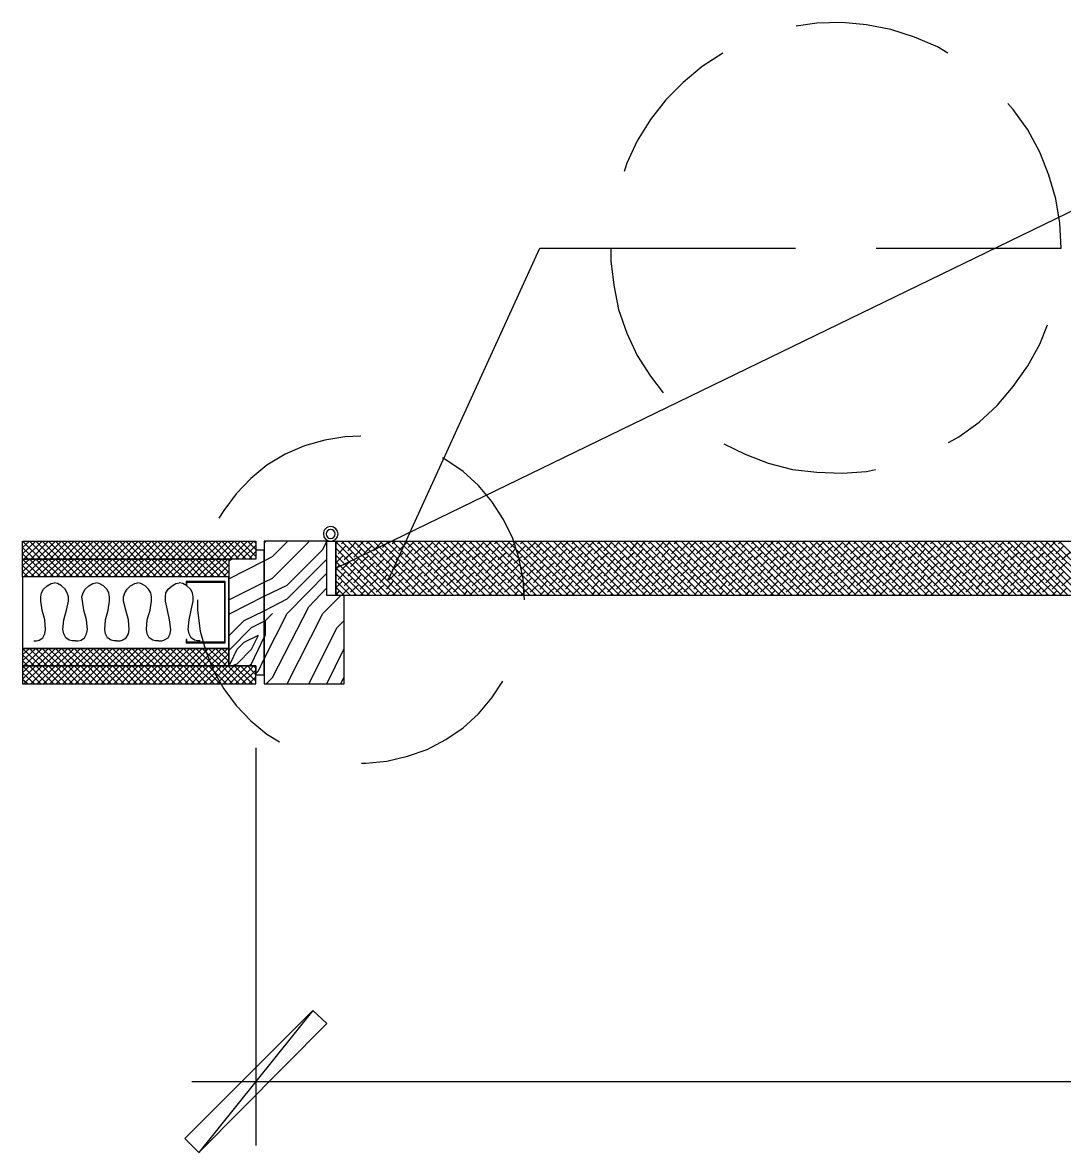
# Model space of a CAD drawing. Header units: millimetres. Extents: x 10 to 831, y 7 to 587.
# Drawn here: x 547.79 to 563.62, y 429.72 to 446.9 of the extents above; entities that cross this region are included whole.
import ezdxf

# ---------------------------------------------------------------- set-up
doc = ezdxf.new("R2010")
doc.units = ezdxf.units.MM
doc.layers.get('0').update_dxf_attribs({"linetype": 'CONTINUOUS'})

msp = doc.modelspace()

# ---------------------------------------------------------------- linework, layer by layer
at = {"color": 0}
for p, q in [((559.862, 446.888), (559.544, 446.846)), ((559.862, 446.888), (559.544, 446.846)), ((560.243, 446.899), (559.862, 446.888)), ((560.243, 446.899), (559.862, 446.888)), ((560.613, 446.867), (560.243, 446.899)), ((560.613, 446.867), (560.243, 446.899)), ((560.984, 446.793), (560.613, 446.867)), ((560.984, 446.793), (560.613, 446.867)), ((561.344, 446.677), (560.984, 446.793)), ((561.344, 446.677), (560.984, 446.793)), ((561.693, 446.528), (561.344, 446.677)), ((561.693, 446.528), (561.344, 446.677)), ((558.433, 446.433), (558.116, 446.232)), ((558.433, 446.433), (558.116, 446.232)), ((561.852, 446.433), (561.693, 446.528)), ((561.852, 446.433), (561.693, 446.528)), ((558.116, 446.232), (557.83, 445.989)), ((558.116, 446.232), (557.83, 445.989)), ((557.83, 445.989), (557.565, 445.724)), ((557.83, 445.989), (557.565, 445.724)), ((557.565, 445.724), (557.332, 445.428)), ((557.565, 445.724), (557.332, 445.428)), ((562.846, 445.576), (562.762, 445.671)), ((562.846, 445.576), (562.762, 445.671)), ((563.069, 445.269), (562.846, 445.576)), ((563.069, 445.269), (562.846, 445.576)), ((557.332, 445.428), (557.131, 445.1)), ((557.332, 445.428), (557.131, 445.1)), ((563.249, 444.93), (563.069, 445.269)), ((563.249, 444.93), (563.069, 445.269)), ((557.131, 445.1), (556.973, 444.761)), ((557.131, 445.1), (556.973, 444.761)), ((563.386, 444.581), (563.249, 444.93)), ((563.386, 444.581), (563.249, 444.93)), ((556.973, 444.761), (556.93, 444.634)), ((556.973, 444.761), (556.93, 444.634)), ((563.492, 444.221), (563.386, 444.581)), ((563.492, 444.221), (563.386, 444.581)), ((563.555, 443.851), (563.492, 444.221)), ((563.555, 443.851), (563.492, 444.221)), ((563.577, 443.47), (563.555, 443.851)), ((563.577, 443.47), (563.555, 443.851)), ((553.353, 438.443), (555.65, 443.47)), ((555.65, 443.47), (556.719, 443.47)), ((556.719, 443.47), (559.534, 443.47)), ((556.719, 443.47), (559.534, 443.47)), ((556.729, 443.47), (556.729, 443.279)), ((556.729, 443.47), (556.729, 443.279)), ((560.761, 443.47), (563.577, 443.47)), ((560.761, 443.47), (563.577, 443.47)), ((556.729, 443.279), (556.772, 442.909)), ((556.729, 443.279), (556.772, 442.909)), ((556.772, 442.909), (556.846, 442.539)), ((556.772, 442.909), (556.846, 442.539)), ((556.846, 442.539), (556.973, 442.179)), ((556.846, 442.539), (556.973, 442.179)), ((556.973, 442.179), (557.131, 441.84)), ((556.973, 442.179), (557.131, 441.84)), ((563.249, 442.009), (563.365, 442.306)), ((563.249, 442.009), (563.365, 442.306)), ((563.069, 441.681), (563.249, 442.009)), ((563.069, 441.681), (563.249, 442.009)), ((557.131, 441.84), (557.332, 441.523)), ((557.131, 441.84), (557.332, 441.523)), ((562.846, 441.364), (563.069, 441.681)), ((562.846, 441.364), (563.069, 441.681)), ((557.332, 441.523), (557.523, 441.269)), ((557.332, 441.523), (557.523, 441.269)), ((562.603, 441.078), (562.846, 441.364)), ((562.603, 441.078), (562.846, 441.364)), ((562.328, 440.824), (562.603, 441.078)), ((562.328, 440.824), (562.603, 441.078)), ((562.021, 440.602), (562.328, 440.824)), ((562.021, 440.602), (562.328, 440.824)), ((552.686, 440.602), (552.379, 440.549)), ((552.93, 440.612), (552.686, 440.602)), ((561.862, 440.517), (562.021, 440.602)), ((561.862, 440.517), (562.021, 440.602)), ((552.073, 440.464), (551.776, 440.337)), ((552.379, 440.549), (552.073, 440.464)), ((558.444, 440.496), (558.772, 440.337)), ((558.444, 440.496), (558.772, 440.337)), ((551.776, 440.337), (551.501, 440.168)), ((554.221, 440.253), (554.168, 440.284)), ((554.486, 440.073), (554.221, 440.253)), ((558.772, 440.337), (559.121, 440.2)), ((558.772, 440.337), (559.121, 440.2)), ((551.501, 440.168), (551.258, 439.967)), ((559.121, 440.2), (559.491, 440.104)), ((559.121, 440.2), (559.491, 440.104)), ((559.491, 440.104), (559.862, 440.062)), ((559.491, 440.104), (559.862, 440.062)), ((560.613, 440.073), (560.751, 440.104)), ((560.613, 440.073), (560.751, 440.104)), ((551.258, 439.967), (551.035, 439.734)), ((554.718, 439.861), (554.486, 440.073)), ((559.862, 440.062), (560.243, 440.051)), ((559.862, 440.062), (560.243, 440.051)), ((560.243, 440.051), (560.613, 440.073)), ((560.243, 440.051), (560.613, 440.073)), ((551.035, 439.734), (550.845, 439.48)), ((554.919, 439.618), (554.718, 439.861)), ((555.099, 439.342), (554.919, 439.618)), ((550.845, 439.48), (550.771, 439.364)), ((555.237, 439.057), (555.099, 439.342)), ((555.332, 438.76), (555.237, 439.057)), ((547.786, 438.739), (547.786, 439.014)), ((547.786, 439.014), (551.332, 439.014)), ((551.332, 439.014), (551.332, 438.739)), ((551.459, 438.877), (551.332, 438.877)), ((551.332, 438.877), (551.332, 438.739)), ((552.411, 439.014), (551.459, 439.014)), ((551.459, 439.014), (551.459, 438.887)), ((551.459, 438.887), (551.459, 436.972)), ((551.459, 436.982), (551.459, 438.877)), ((552.411, 438.189), (552.411, 439.014)), ((552.411, 438.189), (552.411, 439.014)), ((552.411, 439.014), (552.549, 439.014)), ((552.549, 438.189), (552.549, 439.014)), ((552.549, 439.014), (569.747, 439.014)), ((552.549, 439.014), (552.549, 438.189)), ((551.332, 438.739), (547.786, 438.739)), ((547.786, 438.475), (547.786, 438.739)), ((547.786, 438.739), (550.919, 438.739)), ((551.332, 438.739), (550.919, 438.739)), ((550.919, 438.739), (550.919, 437.12)), ((550.919, 438.739), (550.919, 438.475)), ((555.396, 438.443), (555.332, 438.76)), ((550.919, 438.475), (547.786, 438.475)), ((547.786, 438.475), (547.786, 437.384)), ((550.919, 438.475), (547.786, 438.475)), ((548.157, 438.337), (548.22, 438.369)), ((548.22, 438.369), (548.273, 438.379)), ((548.315, 438.369), (548.273, 438.379)), ((548.379, 438.337), (548.315, 438.369)), ((548.792, 438.337), (548.855, 438.369)), ((548.855, 438.369), (548.898, 438.379)), ((548.95, 438.369), (548.898, 438.379)), ((549.014, 438.337), (548.95, 438.369)), ((549.427, 438.337), (549.49, 438.369)), ((549.49, 438.369), (549.533, 438.379)), ((549.585, 438.369), (549.533, 438.379)), ((549.649, 438.337), (549.585, 438.369)), ((550.062, 438.337), (550.115, 438.369)), ((550.115, 438.369), (550.168, 438.379)), ((550.22, 438.369), (550.168, 438.379)), ((550.284, 438.337), (550.22, 438.369)), ((550.866, 438.4), (550.273, 438.4)), ((550.273, 438.4), (550.273, 438.39)), ((550.273, 438.39), (550.273, 438.348)), ((550.284, 438.39), (550.855, 438.39)), ((550.284, 438.348), (550.284, 438.39)), ((550.855, 438.39), (550.855, 437.48)), ((550.866, 437.469), (550.866, 438.4)), ((550.919, 437.384), (550.919, 438.475)), ((553.343, 438.422), (553.343, 438.443)), ((553.343, 438.422), (553.353, 438.443)), ((553.364, 438.432), (553.343, 438.422)), ((555.417, 438.125), (555.396, 438.443)), ((548.061, 438.168), (548.072, 438.231)), ((548.072, 438.231), (548.104, 438.284)), ((548.104, 438.284), (548.157, 438.337)), ((548.432, 438.284), (548.379, 438.337)), ((548.464, 438.231), (548.432, 438.284)), ((548.485, 438.168), (548.464, 438.231)), ((548.686, 438.168), (548.707, 438.231)), ((548.707, 438.231), (548.739, 438.284)), ((548.739, 438.284), (548.792, 438.337)), ((549.067, 438.284), (549.014, 438.337)), ((549.099, 438.231), (549.067, 438.284)), ((549.109, 438.168), (549.099, 438.231)), ((549.321, 438.168), (549.342, 438.231)), ((549.342, 438.231), (549.374, 438.284)), ((549.374, 438.284), (549.427, 438.337)), ((549.702, 438.284), (549.649, 438.337)), ((549.734, 438.231), (549.702, 438.284)), ((549.744, 438.168), (549.734, 438.231)), ((549.956, 438.168), (549.966, 438.231)), ((549.966, 438.231), (549.998, 438.284)), ((549.998, 438.284), (550.062, 438.337)), ((550.273, 438.348), (550.284, 438.348)), ((550.337, 438.284), (550.284, 438.337)), ((550.369, 438.231), (550.337, 438.284)), ((550.379, 438.168), (550.369, 438.231)), ((552.676, 438.189), (552.411, 438.189)), ((552.549, 438.189), (552.411, 438.189)), ((569.747, 438.189), (552.549, 438.189)), ((552.676, 436.845), (552.676, 438.189)), ((548.061, 438.104), (548.061, 438.168)), ((548.083, 437.967), (548.061, 438.104)), ((548.453, 437.967), (548.485, 438.104)), ((548.485, 438.104), (548.485, 438.168)), ((548.696, 438.104), (548.686, 438.168)), ((548.718, 437.967), (548.696, 438.104)), ((549.088, 437.967), (549.109, 438.104)), ((549.109, 438.104), (549.109, 438.168)), ((549.321, 438.104), (549.321, 438.168)), ((549.353, 437.967), (549.321, 438.104)), ((549.723, 437.967), (549.744, 438.104)), ((549.744, 438.104), (549.744, 438.168)), ((549.956, 438.104), (549.956, 438.168)), ((549.988, 437.967), (549.956, 438.104)), ((550.347, 437.967), (550.379, 438.104)), ((550.379, 438.104), (550.379, 438.168)), ((550.443, 438.125), (550.443, 437.967)), ((548.125, 437.818), (548.083, 437.967)), ((548.411, 437.818), (548.453, 437.967)), ((548.76, 437.818), (548.718, 437.967)), ((549.046, 437.818), (549.088, 437.967)), ((549.395, 437.818), (549.353, 437.967)), ((549.681, 437.818), (549.723, 437.967)), ((550.019, 437.818), (549.988, 437.967)), ((550.316, 437.818), (550.347, 437.967)), ((550.443, 437.967), (550.485, 437.649)), ((548.136, 437.67), (548.125, 437.818)), ((548.125, 437.607), (548.136, 437.67)), ((548.4, 437.67), (548.411, 437.818)), ((548.411, 437.607), (548.4, 437.67)), ((548.771, 437.67), (548.76, 437.818)), ((548.76, 437.607), (548.771, 437.67)), ((549.035, 437.67), (549.046, 437.818)), ((549.046, 437.607), (549.035, 437.67)), ((549.406, 437.67), (549.395, 437.818)), ((549.395, 437.607), (549.406, 437.67)), ((549.67, 437.67), (549.681, 437.818)), ((549.681, 437.607), (549.67, 437.67)), ((550.041, 437.67), (550.019, 437.818)), ((550.03, 437.607), (550.041, 437.67)), ((550.305, 437.67), (550.316, 437.818)), ((550.316, 437.607), (550.305, 437.67)), ((547.956, 437.501), (547.998, 437.501)), ((547.998, 437.501), (548.04, 437.511)), ((548.04, 437.511), (548.093, 437.543)), ((548.093, 437.543), (548.125, 437.607)), ((548.442, 437.543), (548.411, 437.607)), ((548.495, 437.511), (548.442, 437.543)), ((548.538, 437.501), (548.495, 437.511)), ((548.591, 437.501), (548.538, 437.501)), ((548.591, 437.501), (548.633, 437.501)), ((548.633, 437.501), (548.675, 437.511)), ((548.675, 437.511), (548.728, 437.543)), ((548.728, 437.543), (548.76, 437.607)), ((549.077, 437.543), (549.046, 437.607)), ((549.13, 437.511), (549.077, 437.543)), ((549.173, 437.501), (549.13, 437.511)), ((549.215, 437.501), (549.173, 437.501)), ((549.215, 437.501), (549.268, 437.501)), ((549.268, 437.501), (549.3, 437.511)), ((549.3, 437.511), (549.363, 437.543)), ((549.363, 437.543), (549.395, 437.607)), ((549.712, 437.543), (549.681, 437.607)), ((549.765, 437.511), (549.712, 437.543)), ((549.808, 437.501), (549.765, 437.511)), ((549.85, 437.501), (549.808, 437.501)), ((549.85, 437.501), (549.903, 437.501)), ((549.903, 437.501), (549.935, 437.511)), ((549.935, 437.511), (549.998, 437.543)), ((549.998, 437.543), (550.03, 437.607)), ((550.284, 437.522), (550.273, 437.522)), ((550.273, 437.522), (550.273, 437.48)), ((550.284, 437.48), (550.284, 437.522)), ((550.347, 437.543), (550.316, 437.607)), ((550.4, 437.511), (550.347, 437.543)), ((550.443, 437.501), (550.4, 437.511)), ((550.485, 437.501), (550.443, 437.501)), ((550.485, 437.649), (550.57, 437.342)), ((547.786, 437.384), (550.919, 437.384)), ((547.786, 437.384), (547.786, 437.12)), ((550.919, 437.384), (547.786, 437.384)), ((550.273, 437.48), (550.273, 437.469)), ((550.273, 437.469), (550.866, 437.469)), ((550.855, 437.48), (550.284, 437.48)), ((550.57, 437.342), (550.686, 437.046)), ((550.919, 437.12), (550.919, 437.384)), ((547.786, 437.12), (547.786, 436.845)), ((551.332, 437.12), (547.786, 437.12)), ((547.786, 437.12), (550.919, 437.12)), ((550.686, 437.046), (550.845, 436.771)), ((550.919, 437.12), (551.332, 437.12)), ((551.332, 437.12), (551.332, 436.982)), ((551.332, 436.845), (551.332, 437.12)), ((547.786, 436.845), (551.332, 436.845)), ((551.332, 436.982), (551.459, 436.982)), ((551.459, 436.972), (551.459, 436.845)), ((551.459, 436.845), (552.676, 436.845)), ((554.919, 436.633), (555.089, 436.887)), ((550.845, 436.771), (551.035, 436.517)), ((551.035, 436.517), (551.258, 436.284)), ((554.718, 436.39), (554.919, 436.633)), ((554.486, 436.178), (554.718, 436.39)), ((551.258, 436.284), (551.501, 436.083)), ((554.221, 435.998), (554.486, 436.178)), ((551.501, 436.083), (551.692, 435.966)), ((553.935, 435.85), (554.221, 435.998)), ((551.332, 435.871), (551.332, 429.828)), ((553.639, 435.744), (553.935, 435.85)), ((552.94, 435.638), (553.004, 435.638)), ((553.004, 435.638), (553.321, 435.67)), ((553.321, 435.67), (553.639, 435.744)), ((550.252, 429.934), (552.2, 431.881)), ((552.2, 431.881), (550.464, 429.722)), ((552.2, 431.881), (550.464, 429.722)), ((552.2, 431.881), (550.464, 429.722)), ((552.2, 431.881), (550.464, 429.722)), ((552.411, 431.68), (552.2, 431.881)), ((552.411, 431.68), (552.2, 431.881)), ((550.464, 429.722), (552.411, 431.68)), ((550.464, 429.722), (552.411, 431.68)), ((550.358, 430.802), (571.81, 430.802)), ((550.464, 429.722), (550.252, 429.934)), ((550.464, 429.722), (550.252, 429.934))]:
    msp.add_line(p, q, dxfattribs=at)
at = {"color": 9}
for p, q in [((552.549, 438.602), (567.799, 446.01)), ((547.786, 439.014), (548.061, 438.739)), ((547.987, 439.014), (547.786, 438.824)), ((547.892, 439.014), (547.786, 438.919)), ((547.786, 438.919), (547.966, 438.739)), ((548.083, 439.014), (547.807, 438.739)), ((547.892, 439.014), (548.157, 438.739)), ((548.178, 439.014), (547.913, 438.739)), ((547.987, 439.014), (548.263, 438.739)), ((548.284, 439.014), (548.009, 438.739)), ((548.083, 439.014), (548.358, 438.739)), ((548.379, 439.014), (548.104, 438.739)), ((548.178, 439.014), (548.453, 438.739)), ((548.474, 439.014), (548.199, 438.739)), ((548.284, 439.014), (548.548, 438.739)), ((548.569, 439.014), (548.294, 438.739)), ((548.379, 439.014), (548.644, 438.739)), ((548.665, 439.014), (548.4, 438.739)), ((548.474, 439.014), (548.749, 438.739)), ((548.771, 439.014), (548.495, 438.739)), ((548.569, 439.014), (548.845, 438.739)), ((548.866, 439.014), (548.591, 438.739)), ((548.665, 439.014), (548.94, 438.739)), ((548.961, 439.014), (548.686, 438.739)), ((548.771, 439.014), (549.035, 438.739)), ((549.056, 439.014), (548.792, 438.739)), ((548.866, 439.014), (549.13, 438.739)), ((549.152, 439.014), (548.887, 438.739)), ((548.961, 439.014), (549.236, 438.739)), ((549.257, 439.014), (548.982, 438.739)), ((549.056, 439.014), (549.331, 438.739)), ((549.353, 439.014), (549.077, 438.739)), ((549.152, 439.014), (549.427, 438.739)), ((549.448, 439.014), (549.173, 438.739)), ((549.257, 439.014), (549.522, 438.739)), ((549.543, 439.014), (549.279, 438.739)), ((549.353, 439.014), (549.617, 438.739)), ((549.638, 439.014), (549.374, 438.739)), ((549.448, 439.014), (549.723, 438.739)), ((549.744, 439.014), (549.469, 438.739)), ((549.543, 439.014), (549.818, 438.739)), ((549.839, 439.014), (549.564, 438.739)), ((549.638, 439.014), (549.914, 438.739)), ((549.935, 439.014), (549.66, 438.739)), ((549.744, 439.014), (550.009, 438.739)), ((550.03, 439.014), (549.765, 438.739)), ((549.839, 439.014), (550.104, 438.739)), ((550.125, 439.014), (549.861, 438.739)), ((549.935, 439.014), (550.21, 438.739)), ((550.231, 439.014), (549.956, 438.739)), ((550.03, 439.014), (550.305, 438.739)), ((550.326, 439.014), (550.051, 438.739)), ((550.125, 439.014), (550.4, 438.739)), ((550.422, 439.014), (550.146, 438.739)), ((550.231, 439.014), (550.496, 438.739)), ((550.517, 439.014), (550.252, 438.739)), ((550.326, 439.014), (550.591, 438.739)), ((550.612, 439.014), (550.347, 438.739)), ((550.422, 439.014), (550.697, 438.739)), ((550.718, 439.014), (550.443, 438.739)), ((550.517, 439.014), (550.792, 438.739)), ((550.813, 439.014), (550.538, 438.739)), ((550.612, 439.014), (550.887, 438.739)), ((550.908, 439.014), (550.633, 438.739)), ((550.718, 439.014), (550.982, 438.739)), ((551.004, 439.014), (550.739, 438.739)), ((550.813, 439.014), (551.078, 438.739)), ((551.099, 439.014), (550.834, 438.739)), ((550.908, 439.014), (551.184, 438.739)), ((551.205, 439.014), (550.93, 438.739)), ((551.004, 439.014), (551.279, 438.739)), ((551.3, 439.014), (551.025, 438.739)), ((551.099, 439.014), (551.332, 438.781)), ((551.332, 438.951), (551.12, 438.739)), ((551.205, 439.014), (551.332, 438.887)), ((551.3, 439.014), (551.332, 438.983)), ((551.459, 438.993), (551.48, 439.004)), ((551.48, 439.004), (551.49, 439.014)), ((551.586, 438.781), (551.808, 439.004)), ((551.586, 438.453), (552.136, 439.004)), ((551.808, 439.004), (551.808, 439.014)), ((551.808, 438.348), (552.348, 438.887)), ((552.136, 439.004), (552.136, 439.014)), ((552.348, 438.887), (552.411, 439.014)), ((552.581, 439.014), (552.549, 438.983)), ((552.549, 439.004), (553.353, 438.189)), ((552.549, 438.908), (553.258, 438.189)), ((552.559, 438.898), (552.549, 438.887)), ((552.697, 438.94), (552.581, 438.824)), ((552.633, 439.014), (553.459, 438.189)), ((552.676, 439.014), (552.633, 438.972)), ((552.729, 439.014), (553.554, 438.189)), ((552.845, 438.993), (552.729, 438.866)), ((552.824, 439.014), (553.649, 438.189)), ((552.94, 438.898), (552.824, 438.771)), ((552.972, 439.014), (552.877, 438.919)), ((552.919, 439.014), (553.745, 438.189)), ((553.089, 438.94), (552.972, 438.824)), ((553.067, 439.014), (553.014, 438.972)), ((553.025, 439.014), (553.84, 438.189)), ((553.12, 439.014), (553.946, 438.189)), ((553.237, 438.993), (553.12, 438.866)), ((553.216, 439.014), (554.041, 438.189)), ((553.332, 438.898), (553.216, 438.771)), ((553.353, 439.014), (553.258, 438.919)), ((553.311, 439.014), (554.136, 438.189)), ((553.48, 438.94), (553.364, 438.824)), ((553.406, 439.014), (554.232, 438.189)), ((553.459, 439.014), (553.406, 438.972)), ((553.628, 438.993), (553.501, 438.866)), ((553.512, 439.014), (554.337, 438.189)), ((553.607, 439.014), (554.433, 438.189)), ((553.724, 438.898), (553.607, 438.771)), ((553.745, 439.014), (553.649, 438.919)), ((553.702, 439.014), (554.528, 438.189)), ((553.872, 438.94), (553.745, 438.824)), ((553.798, 439.014), (554.623, 438.189)), ((553.84, 439.014), (553.798, 438.972)), ((553.893, 439.014), (554.718, 438.189)), ((554.02, 438.993), (553.893, 438.866)), ((554.115, 438.898), (553.988, 438.771)), ((553.999, 439.014), (554.824, 438.189)), ((554.136, 439.014), (554.041, 438.919)), ((554.094, 439.014), (554.919, 438.189)), ((554.263, 438.94), (554.136, 438.824)), ((554.189, 439.014), (555.015, 438.189)), ((554.232, 439.014), (554.189, 438.972)), ((554.284, 439.014), (555.11, 438.189)), ((554.411, 438.993), (554.284, 438.866)), ((554.38, 439.014), (555.205, 438.189)), ((554.507, 438.898), (554.38, 438.771)), ((554.528, 439.014), (554.433, 438.919)), ((554.486, 439.014), (555.311, 438.189)), ((554.655, 438.94), (554.528, 438.824)), ((554.581, 439.014), (555.406, 438.189)), ((554.623, 439.014), (554.581, 438.972)), ((554.676, 439.014), (555.502, 438.189)), ((554.792, 438.993), (554.676, 438.866)), ((554.771, 439.014), (555.597, 438.189)), ((554.898, 438.898), (554.771, 438.771)), ((554.919, 439.014), (554.824, 438.919)), ((554.867, 439.014), (555.692, 438.189)), ((555.036, 438.94), (554.919, 438.824)), ((555.015, 439.014), (554.962, 438.972)), ((554.972, 439.014), (555.798, 438.189)), ((555.068, 439.014), (555.893, 438.189)), ((555.184, 438.993), (555.068, 438.866)), ((555.163, 439.014), (555.988, 438.189)), ((555.279, 438.898), (555.163, 438.771)), ((555.3, 439.014), (555.205, 438.919)), ((555.258, 439.014), (556.084, 438.189)), ((555.427, 438.94), (555.311, 438.824)), ((555.406, 439.014), (555.353, 438.972)), ((555.364, 439.014), (556.179, 438.189)), ((555.576, 438.993), (555.449, 438.866)), ((555.459, 439.014), (556.285, 438.189)), ((555.554, 439.014), (556.38, 438.189)), ((555.671, 438.898), (555.554, 438.771)), ((555.692, 439.014), (555.597, 438.919)), ((555.65, 439.014), (556.475, 438.189)), ((555.819, 438.94), (555.692, 438.824)), ((555.745, 439.014), (556.57, 438.189)), ((555.787, 439.014), (555.745, 438.972)), ((555.967, 438.993), (555.84, 438.866)), ((555.851, 439.014), (556.666, 438.189)), ((556.062, 438.898), (555.935, 438.771)), ((555.946, 439.014), (556.772, 438.189)), ((556.084, 439.014), (555.988, 438.919)), ((556.041, 439.014), (556.867, 438.189)), ((556.211, 438.94), (556.084, 438.824)), ((556.137, 439.014), (556.962, 438.189)), ((556.179, 439.014), (556.137, 438.972)), ((556.232, 439.014), (557.057, 438.189)), ((556.359, 438.993), (556.232, 438.866)), ((556.454, 438.898), (556.327, 438.771)), ((556.338, 439.014), (557.153, 438.189)), ((556.475, 439.014), (556.38, 438.919)), ((556.433, 439.014), (557.258, 438.189)), ((556.602, 438.94), (556.475, 438.824)), ((556.528, 439.014), (557.354, 438.189)), ((556.57, 439.014), (556.528, 438.972)), ((556.623, 439.014), (557.449, 438.189)), ((556.74, 438.993), (556.623, 438.866)), ((556.719, 439.014), (557.544, 438.189)), ((556.846, 438.898), (556.719, 438.771)), ((556.867, 439.014), (556.772, 438.919)), ((556.824, 439.014), (557.639, 438.189)), ((556.983, 438.94), (556.867, 438.824)), ((556.92, 439.014), (557.745, 438.189)), ((556.962, 439.014), (556.92, 438.972)), ((557.015, 439.014), (557.84, 438.189)), ((557.131, 438.993), (557.015, 438.866)), ((557.11, 439.014), (557.936, 438.189)), ((557.227, 438.898), (557.11, 438.771)), ((557.258, 439.014), (557.163, 438.919)), ((557.205, 439.014), (558.031, 438.189)), ((557.375, 438.94), (557.258, 438.824)), ((557.354, 439.014), (557.301, 438.972)), ((557.311, 439.014), (558.126, 438.189)), ((557.407, 439.014), (558.232, 438.189)), ((557.523, 438.993), (557.407, 438.866)), ((557.502, 439.014), (558.327, 438.189)), ((557.618, 438.898), (557.502, 438.771)), ((557.639, 439.014), (557.544, 438.919)), ((557.597, 439.014), (558.423, 438.189)), ((557.766, 438.94), (557.65, 438.824)), ((557.692, 439.014), (558.518, 438.189)), ((557.745, 439.014), (557.692, 438.972)), ((557.915, 438.993), (557.788, 438.866)), ((557.798, 439.014), (558.613, 438.189)), ((557.893, 439.014), (558.719, 438.189)), ((558.01, 438.898), (557.893, 438.771)), ((558.031, 439.014), (557.936, 438.919)), ((557.989, 439.014), (558.814, 438.189)), ((558.158, 438.94), (558.031, 438.824)), ((558.084, 439.014), (558.909, 438.189)), ((558.126, 439.014), (558.084, 438.972)), ((558.179, 439.014), (559.005, 438.189)), ((558.306, 438.993), (558.179, 438.866)), ((558.401, 438.898), (558.274, 438.771)), ((558.285, 439.014), (559.11, 438.189)), ((558.423, 439.014), (558.327, 438.919)), ((558.38, 439.014), (559.206, 438.189)), ((558.55, 438.94), (558.423, 438.824)), ((558.475, 439.014), (559.301, 438.189)), ((558.518, 439.014), (558.475, 438.972)), ((558.571, 439.014), (559.396, 438.189)), ((558.698, 438.993), (558.571, 438.866)), ((558.666, 439.014), (559.491, 438.189)), ((558.793, 438.898), (558.666, 438.771)), ((558.814, 439.014), (558.719, 438.919)), ((558.772, 439.014), (559.597, 438.189)), ((558.941, 438.94), (558.814, 438.824)), ((558.867, 439.014), (559.693, 438.189)), ((558.909, 439.014), (558.867, 438.972)), ((558.962, 439.014), (559.788, 438.189)), ((559.079, 438.993), (558.962, 438.866)), ((559.058, 439.014), (559.883, 438.189)), ((559.185, 438.898), (559.058, 438.771)), ((559.206, 439.014), (559.11, 438.919)), ((559.153, 439.014), (559.978, 438.189)), ((559.322, 438.94), (559.206, 438.824)), ((559.301, 439.014), (559.248, 438.972)), ((559.259, 439.014), (560.084, 438.189)), ((559.354, 439.014), (560.179, 438.189)), ((559.47, 438.993), (559.354, 438.866)), ((559.449, 439.014), (560.275, 438.189)), ((559.566, 438.898), (559.449, 438.771)), ((559.587, 439.014), (559.491, 438.919)), ((559.544, 439.014), (560.37, 438.189)), ((559.714, 438.94), (559.597, 438.824)), ((559.64, 439.014), (560.465, 438.189)), ((559.693, 439.014), (559.64, 438.972)), ((559.862, 438.993), (559.735, 438.866)), ((559.745, 439.014), (560.571, 438.189)), ((559.841, 439.014), (560.666, 438.189)), ((559.957, 438.898), (559.841, 438.771)), ((559.978, 439.014), (559.883, 438.919)), ((559.936, 439.014), (560.761, 438.189)), ((560.105, 438.94), (559.978, 438.824)), ((560.031, 439.014), (560.857, 438.189)), ((560.074, 439.014), (560.031, 438.972)), ((560.126, 439.014), (560.952, 438.189)), ((560.253, 438.993), (560.126, 438.866)), ((560.349, 438.898), (560.222, 438.771)), ((560.232, 439.014), (561.058, 438.189)), ((560.37, 439.014), (560.275, 438.919)), ((560.328, 439.014), (561.153, 438.189)), ((560.497, 438.94), (560.37, 438.824)), ((560.423, 439.014), (561.248, 438.189)), ((560.465, 439.014), (560.423, 438.972)), ((560.518, 439.014), (561.344, 438.189)), ((560.645, 438.993), (560.518, 438.866)), ((560.74, 438.898), (560.613, 438.771)), ((560.624, 439.014), (561.439, 438.189)), ((560.761, 439.014), (560.666, 438.919)), ((560.719, 439.014), (561.545, 438.189)), ((560.888, 438.94), (560.761, 438.824)), ((560.814, 439.014), (561.64, 438.189)), ((560.857, 439.014), (560.814, 438.972)), ((560.91, 439.014), (561.735, 438.189)), ((561.026, 438.993), (560.91, 438.866)), ((561.005, 439.014), (561.83, 438.189)), ((561.132, 438.898), (561.005, 438.771)), ((561.153, 439.014), (561.058, 438.919)), ((561.111, 439.014), (561.926, 438.189)), ((561.269, 438.94), (561.153, 438.824)), ((561.206, 439.014), (562.031, 438.189)), ((561.248, 439.014), (561.206, 438.972)), ((561.301, 439.014), (562.127, 438.189)), ((561.418, 438.993), (561.301, 438.866)), ((561.396, 439.014), (562.222, 438.189)), ((561.513, 438.898), (561.396, 438.771)), ((561.545, 439.014), (561.449, 438.919)), ((561.492, 439.014), (562.317, 438.189)), ((561.661, 438.94), (561.545, 438.824)), ((561.64, 439.014), (561.587, 438.972)), ((561.598, 439.014), (562.412, 438.189)), ((561.693, 439.014), (562.518, 438.189)), ((561.809, 438.993), (561.693, 438.866)), ((561.788, 439.014), (562.614, 438.189)), ((561.904, 438.898), (561.788, 438.771)), ((561.926, 439.014), (561.83, 438.919)), ((561.883, 439.014), (562.709, 438.189)), ((562.053, 438.94), (561.936, 438.824)), ((561.979, 439.014), (562.804, 438.189)), ((562.031, 439.014), (561.979, 438.972)), ((562.201, 438.993), (562.074, 438.866)), ((562.084, 439.014), (562.899, 438.189)), ((562.18, 439.014), (563.005, 438.189)), ((562.296, 438.898), (562.18, 438.771)), ((562.317, 439.014), (562.222, 438.919)), ((562.275, 439.014), (563.1, 438.189)), ((562.444, 438.94), (562.317, 438.824)), ((562.37, 439.014), (563.196, 438.189)), ((562.412, 439.014), (562.37, 438.972)), ((562.465, 439.014), (563.291, 438.189)), ((562.592, 438.993), (562.465, 438.866)), ((562.688, 438.898), (562.561, 438.771)), ((562.571, 439.014), (563.386, 438.189)), ((562.709, 439.014), (562.614, 438.919)), ((562.666, 439.014), (563.492, 438.189)), ((562.836, 438.94), (562.709, 438.824)), ((562.762, 439.014), (563.587, 438.189)), ((562.804, 439.014), (562.762, 438.972)), ((562.857, 439.014), (563.682, 438.189)), ((562.973, 438.993), (562.857, 438.866)), ((562.952, 439.014), (563.778, 438.189)), ((563.079, 438.898), (562.952, 438.771)), ((563.1, 439.014), (563.005, 438.919)), ((563.058, 439.014), (563.884, 438.189)), ((563.227, 438.94), (563.1, 438.824)), ((563.153, 439.014), (563.979, 438.189)), ((563.196, 439.014), (563.153, 438.972)), ((563.249, 439.014), (564.074, 438.189)), ((563.365, 438.993), (563.249, 438.866)), ((563.344, 439.014), (564.169, 438.189)), ((563.471, 438.898), (563.344, 438.771)), ((563.492, 439.014), (563.397, 438.919)), ((563.439, 439.014), (564.265, 438.189)), ((563.608, 438.94), (563.492, 438.824)), ((563.587, 439.014), (563.534, 438.972)), ((563.545, 439.014), (564.37, 438.189)), ((547.786, 438.824), (547.871, 438.739)), ((547.786, 438.739), (548.061, 438.475)), ((547.987, 438.739), (547.786, 438.549)), ((547.892, 438.739), (547.786, 438.644)), ((548.083, 438.739), (547.807, 438.475)), ((547.892, 438.739), (548.157, 438.475)), ((548.178, 438.739), (547.913, 438.475)), ((547.987, 438.739), (548.263, 438.475)), ((548.284, 438.739), (548.009, 438.475)), ((548.083, 438.739), (548.358, 438.475)), ((548.379, 438.739), (548.104, 438.475)), ((548.178, 438.739), (548.453, 438.475)), ((548.474, 438.739), (548.199, 438.475)), ((548.284, 438.739), (548.548, 438.475)), ((548.569, 438.739), (548.294, 438.475)), ((548.379, 438.739), (548.644, 438.475)), ((548.665, 438.739), (548.4, 438.475)), ((548.474, 438.739), (548.749, 438.475)), ((548.771, 438.739), (548.495, 438.475)), ((548.569, 438.739), (548.845, 438.475)), ((548.866, 438.739), (548.591, 438.475)), ((548.665, 438.739), (548.94, 438.475)), ((548.961, 438.739), (548.686, 438.475)), ((548.771, 438.739), (549.035, 438.475)), ((549.056, 438.739), (548.792, 438.475)), ((548.866, 438.739), (549.13, 438.475)), ((549.152, 438.739), (548.887, 438.475)), ((548.961, 438.739), (549.236, 438.475)), ((549.257, 438.739), (548.982, 438.475)), ((549.056, 438.739), (549.331, 438.475)), ((549.353, 438.739), (549.077, 438.475)), ((549.152, 438.739), (549.427, 438.475)), ((549.448, 438.739), (549.173, 438.475)), ((549.257, 438.739), (549.522, 438.475)), ((549.543, 438.739), (549.279, 438.475)), ((549.353, 438.739), (549.617, 438.475)), ((549.638, 438.739), (549.374, 438.475)), ((549.448, 438.739), (549.723, 438.475)), ((549.744, 438.739), (549.469, 438.475)), ((549.543, 438.739), (549.818, 438.475)), ((549.839, 438.739), (549.564, 438.475)), ((549.638, 438.739), (549.914, 438.475)), ((549.935, 438.739), (549.66, 438.475)), ((549.744, 438.739), (550.009, 438.475)), ((550.03, 438.739), (549.765, 438.475)), ((549.839, 438.739), (550.104, 438.475)), ((550.125, 438.739), (549.861, 438.475)), ((549.935, 438.739), (550.21, 438.475)), ((550.231, 438.739), (549.956, 438.475)), ((550.03, 438.739), (550.305, 438.475)), ((550.326, 438.739), (550.051, 438.475)), ((550.125, 438.739), (550.4, 438.475)), ((550.422, 438.739), (550.146, 438.475)), ((550.231, 438.739), (550.496, 438.475)), ((550.517, 438.739), (550.252, 438.475)), ((550.326, 438.739), (550.591, 438.475)), ((550.612, 438.739), (550.347, 438.475)), ((550.422, 438.739), (550.697, 438.475)), ((550.718, 438.739), (550.443, 438.475)), ((550.517, 438.739), (550.792, 438.475)), ((550.813, 438.739), (550.538, 438.475)), ((550.612, 438.739), (550.887, 438.475)), ((550.908, 438.739), (550.633, 438.475)), ((550.718, 438.739), (550.919, 438.538)), ((550.813, 438.739), (550.919, 438.633)), ((550.908, 438.739), (550.919, 438.729)), ((550.919, 438.718), (550.961, 438.739)), ((550.919, 438.443), (551.459, 438.718)), ((551.332, 438.856), (551.226, 438.739)), ((551.332, 438.75), (551.321, 438.739)), ((551.459, 438.718), (551.586, 438.781)), ((551.808, 438.136), (552.411, 438.739)), ((552.549, 438.803), (553.163, 438.189)), ((552.655, 438.792), (552.549, 438.686)), ((552.549, 438.707), (553.067, 438.189)), ((552.803, 438.845), (552.676, 438.729)), ((552.898, 438.75), (552.771, 438.623)), ((553.046, 438.792), (552.919, 438.676)), ((553.184, 438.845), (553.067, 438.729)), ((553.29, 438.75), (553.163, 438.623)), ((553.427, 438.792), (553.311, 438.676)), ((553.575, 438.845), (553.459, 438.729)), ((553.681, 438.75), (553.554, 438.623)), ((553.819, 438.792), (553.702, 438.676)), ((553.967, 438.845), (553.851, 438.729)), ((554.062, 438.75), (553.946, 438.623)), ((554.21, 438.792), (554.094, 438.676)), ((554.359, 438.845), (554.232, 438.729)), ((554.454, 438.75), (554.337, 438.623)), ((554.602, 438.792), (554.475, 438.676)), ((554.75, 438.845), (554.623, 438.729)), ((554.845, 438.75), (554.718, 438.623)), ((554.994, 438.792), (554.867, 438.676)), ((555.142, 438.845), (555.015, 438.729)), ((555.237, 438.75), (555.11, 438.623)), ((555.385, 438.792), (555.258, 438.676)), ((555.523, 438.845), (555.406, 438.729)), ((555.629, 438.75), (555.502, 438.623)), ((555.766, 438.792), (555.65, 438.676)), ((555.914, 438.845), (555.798, 438.729)), ((556.01, 438.75), (555.893, 438.623)), ((556.158, 438.792), (556.041, 438.676)), ((556.306, 438.845), (556.189, 438.729)), ((556.401, 438.75), (556.285, 438.623)), ((556.549, 438.792), (556.433, 438.676)), ((556.697, 438.845), (556.57, 438.729)), ((556.793, 438.75), (556.676, 438.623)), ((556.941, 438.792), (556.814, 438.676)), ((557.089, 438.845), (556.962, 438.729)), ((557.184, 438.75), (557.057, 438.623)), ((557.332, 438.792), (557.205, 438.676)), ((557.47, 438.845), (557.354, 438.729)), ((557.576, 438.75), (557.449, 438.623)), ((557.713, 438.792), (557.597, 438.676)), ((557.862, 438.845), (557.745, 438.729)), ((557.957, 438.75), (557.84, 438.623)), ((558.105, 438.792), (557.989, 438.676)), ((558.253, 438.845), (558.137, 438.729)), ((558.348, 438.75), (558.232, 438.623)), ((558.497, 438.792), (558.38, 438.676)), ((558.645, 438.845), (558.518, 438.729)), ((558.74, 438.75), (558.624, 438.623)), ((558.888, 438.792), (558.761, 438.676)), ((559.036, 438.845), (558.909, 438.729)), ((559.132, 438.75), (559.005, 438.623)), ((559.28, 438.792), (559.153, 438.676)), ((559.428, 438.845), (559.301, 438.729)), ((559.523, 438.75), (559.396, 438.623)), ((559.671, 438.792), (559.544, 438.676)), ((559.809, 438.845), (559.693, 438.729)), ((559.915, 438.75), (559.788, 438.623)), ((560.052, 438.792), (559.936, 438.676)), ((560.201, 438.845), (560.084, 438.729)), ((560.296, 438.75), (560.179, 438.623)), ((560.444, 438.792), (560.328, 438.676)), ((560.592, 438.845), (560.465, 438.729)), ((560.687, 438.75), (560.571, 438.623)), ((560.836, 438.792), (560.709, 438.676)), ((560.984, 438.845), (560.857, 438.729)), ((561.079, 438.75), (560.963, 438.623)), ((561.227, 438.792), (561.1, 438.676)), ((561.375, 438.845), (561.248, 438.729)), ((561.471, 438.75), (561.344, 438.623)), ((561.619, 438.792), (561.492, 438.676)), ((561.756, 438.845), (561.64, 438.729)), ((561.862, 438.75), (561.735, 438.623)), ((562, 438.792), (561.883, 438.676)), ((562.148, 438.845), (562.031, 438.729)), ((562.243, 438.75), (562.127, 438.623)), ((562.391, 438.792), (562.275, 438.676)), ((562.539, 438.845), (562.423, 438.729)), ((562.635, 438.75), (562.518, 438.623)), ((562.783, 438.792), (562.666, 438.676)), ((562.931, 438.845), (562.804, 438.729)), ((563.026, 438.75), (562.91, 438.623)), ((563.174, 438.792), (563.047, 438.676)), ((563.323, 438.845), (563.196, 438.729)), ((563.418, 438.75), (563.291, 438.623)), ((563.566, 438.792), (563.439, 438.676)), ((563.714, 438.845), (563.587, 438.729)), ((547.786, 438.644), (547.966, 438.475)), ((547.786, 438.549), (547.871, 438.475)), ((550.919, 438.654), (550.739, 438.475)), ((550.919, 438.559), (550.834, 438.475)), ((552.602, 438.654), (552.549, 438.591)), ((552.549, 438.612), (552.972, 438.189)), ((552.697, 438.549), (552.581, 438.432)), ((552.75, 438.697), (552.633, 438.58)), ((552.845, 438.602), (552.729, 438.485)), ((552.993, 438.654), (552.877, 438.527)), ((553.089, 438.549), (552.972, 438.432)), ((553.141, 438.697), (553.014, 438.58)), ((553.237, 438.602), (553.12, 438.485)), ((553.385, 438.654), (553.258, 438.527)), ((553.48, 438.549), (553.364, 438.432)), ((553.533, 438.697), (553.406, 438.58)), ((553.628, 438.602), (553.501, 438.485)), ((553.776, 438.654), (553.649, 438.527)), ((553.872, 438.549), (553.745, 438.432)), ((553.925, 438.697), (553.798, 438.58)), ((554.02, 438.602), (553.893, 438.485)), ((554.168, 438.654), (554.041, 438.527)), ((554.263, 438.549), (554.136, 438.432)), ((554.306, 438.697), (554.189, 438.58)), ((554.411, 438.602), (554.284, 438.485)), ((554.549, 438.654), (554.433, 438.527)), ((554.655, 438.549), (554.528, 438.432)), ((554.697, 438.697), (554.581, 438.58)), ((554.792, 438.602), (554.676, 438.485)), ((554.941, 438.654), (554.824, 438.527)), ((555.036, 438.549), (554.919, 438.432)), ((555.089, 438.697), (554.962, 438.58)), ((555.184, 438.602), (555.068, 438.485)), ((555.332, 438.654), (555.205, 438.527)), ((555.427, 438.549), (555.311, 438.432)), ((555.48, 438.697), (555.353, 438.58)), ((555.576, 438.602), (555.449, 438.485)), ((555.724, 438.654), (555.597, 438.527)), ((555.819, 438.549), (555.692, 438.432)), ((555.872, 438.697), (555.745, 438.58)), ((555.967, 438.602), (555.84, 438.485)), ((556.115, 438.654), (555.988, 438.527)), ((556.211, 438.549), (556.084, 438.432)), ((556.253, 438.697), (556.137, 438.58)), ((556.359, 438.602), (556.232, 438.485)), ((556.496, 438.654), (556.38, 438.527)), ((556.602, 438.549), (556.475, 438.432)), ((556.645, 438.697), (556.528, 438.58)), ((556.74, 438.602), (556.623, 438.485)), ((556.888, 438.654), (556.772, 438.527)), ((556.983, 438.549), (556.867, 438.432)), ((557.036, 438.697), (556.92, 438.58)), ((557.131, 438.602), (557.015, 438.485)), ((557.28, 438.654), (557.163, 438.527)), ((557.375, 438.549), (557.258, 438.432)), ((557.428, 438.697), (557.301, 438.58)), ((557.523, 438.602), (557.407, 438.485)), ((557.671, 438.654), (557.544, 438.527)), ((557.766, 438.549), (557.65, 438.432)), ((557.819, 438.697), (557.692, 438.58)), ((557.915, 438.602), (557.788, 438.485)), ((558.063, 438.654), (557.936, 438.527)), ((558.158, 438.549), (558.031, 438.432)), ((558.2, 438.697), (558.084, 438.58)), ((558.306, 438.602), (558.179, 438.485)), ((558.454, 438.654), (558.327, 438.527)), ((558.55, 438.549), (558.423, 438.432)), ((558.592, 438.697), (558.475, 438.58)), ((558.698, 438.602), (558.571, 438.485)), ((558.835, 438.654), (558.719, 438.527)), ((558.941, 438.549), (558.814, 438.432)), ((558.983, 438.697), (558.867, 438.58)), ((559.079, 438.602), (558.962, 438.485)), ((559.227, 438.654), (559.11, 438.527)), ((559.322, 438.549), (559.206, 438.432)), ((559.375, 438.697), (559.248, 438.58)), ((559.47, 438.602), (559.354, 438.485)), ((559.618, 438.654), (559.491, 438.527)), ((559.714, 438.549), (559.597, 438.432)), ((559.767, 438.697), (559.64, 438.58)), ((559.862, 438.602), (559.735, 438.485)), ((560.01, 438.654), (559.883, 438.527)), ((560.105, 438.549), (559.978, 438.432)), ((560.158, 438.697), (560.031, 438.58)), ((560.253, 438.602), (560.126, 438.485)), ((560.402, 438.654), (560.275, 438.527)), ((560.497, 438.549), (560.37, 438.432)), ((560.539, 438.697), (560.423, 438.58)), ((560.645, 438.602), (560.518, 438.485)), ((560.783, 438.654), (560.666, 438.527)), ((560.888, 438.549), (560.761, 438.432)), ((560.931, 438.697), (560.814, 438.58)), ((561.026, 438.602), (560.91, 438.485)), ((561.174, 438.654), (561.058, 438.527)), ((561.269, 438.549), (561.153, 438.432)), ((561.322, 438.697), (561.206, 438.58)), ((561.418, 438.602), (561.301, 438.485)), ((561.566, 438.654), (561.449, 438.527)), ((561.661, 438.549), (561.545, 438.432)), ((561.714, 438.697), (561.587, 438.58)), ((561.809, 438.602), (561.693, 438.485)), ((561.957, 438.654), (561.83, 438.527)), ((562.053, 438.549), (561.936, 438.432)), ((562.106, 438.697), (561.979, 438.58)), ((562.201, 438.602), (562.074, 438.485)), ((562.349, 438.654), (562.222, 438.527)), ((562.444, 438.549), (562.317, 438.432)), ((562.487, 438.697), (562.37, 438.58)), ((562.592, 438.602), (562.465, 438.485)), ((562.73, 438.654), (562.614, 438.527)), ((562.836, 438.549), (562.709, 438.432)), ((562.878, 438.697), (562.762, 438.58)), ((562.973, 438.602), (562.857, 438.485)), ((563.122, 438.654), (563.005, 438.527)), ((563.227, 438.549), (563.1, 438.432)), ((563.27, 438.697), (563.153, 438.58)), ((563.365, 438.602), (563.249, 438.485)), ((563.513, 438.654), (563.397, 438.527)), ((563.608, 438.549), (563.492, 438.432)), ((563.661, 438.697), (563.534, 438.58)), ((550.919, 438.125), (551.459, 438.39)), ((551.459, 438.39), (551.586, 438.453)), ((551.808, 437.914), (552.411, 438.527)), ((552.549, 438.517), (552.866, 438.189)), ((552.559, 438.506), (552.549, 438.496)), ((552.549, 438.411), (552.771, 438.189)), ((552.655, 438.411), (552.549, 438.305)), ((552.803, 438.453), (552.676, 438.337)), ((552.898, 438.358), (552.771, 438.242)), ((552.94, 438.506), (552.824, 438.379)), ((553.046, 438.411), (552.919, 438.284)), ((553.184, 438.453), (553.067, 438.337)), ((553.29, 438.358), (553.163, 438.242)), ((553.332, 438.506), (553.216, 438.379)), ((553.427, 438.411), (553.311, 438.284)), ((553.575, 438.453), (553.459, 438.337)), ((553.681, 438.358), (553.554, 438.242)), ((553.724, 438.506), (553.607, 438.379)), ((553.819, 438.411), (553.702, 438.284)), ((553.967, 438.453), (553.851, 438.337)), ((554.062, 438.358), (553.946, 438.242)), ((554.115, 438.506), (553.988, 438.379)), ((554.21, 438.411), (554.094, 438.284)), ((554.359, 438.453), (554.232, 438.337)), ((554.454, 438.358), (554.337, 438.242)), ((554.507, 438.506), (554.38, 438.379)), ((554.602, 438.411), (554.475, 438.284)), ((554.75, 438.453), (554.623, 438.337)), ((554.845, 438.358), (554.718, 438.242)), ((554.898, 438.506), (554.771, 438.379)), ((554.994, 438.411), (554.867, 438.284)), ((555.142, 438.453), (555.015, 438.337)), ((555.237, 438.358), (555.11, 438.242)), ((555.279, 438.506), (555.163, 438.379)), ((555.385, 438.411), (555.258, 438.284)), ((555.523, 438.453), (555.406, 438.337)), ((555.629, 438.358), (555.502, 438.242)), ((555.671, 438.506), (555.554, 438.379)), ((555.766, 438.411), (555.65, 438.284)), ((555.914, 438.453), (555.798, 438.337)), ((556.01, 438.358), (555.893, 438.242)), ((556.062, 438.506), (555.935, 438.379)), ((556.158, 438.411), (556.041, 438.284)), ((556.306, 438.453), (556.189, 438.337)), ((556.401, 438.358), (556.285, 438.242)), ((556.454, 438.506), (556.327, 438.379)), ((556.549, 438.411), (556.433, 438.284)), ((556.697, 438.453), (556.57, 438.337)), ((556.793, 438.358), (556.676, 438.242)), ((556.846, 438.506), (556.719, 438.379)), ((556.941, 438.411), (556.814, 438.284)), ((557.089, 438.453), (556.962, 438.337)), ((557.184, 438.358), (557.057, 438.242)), ((557.227, 438.506), (557.11, 438.379)), ((557.332, 438.411), (557.205, 438.284)), ((557.47, 438.453), (557.354, 438.337)), ((557.576, 438.358), (557.449, 438.242)), ((557.618, 438.506), (557.502, 438.379)), ((557.713, 438.411), (557.597, 438.284)), ((557.862, 438.453), (557.745, 438.337)), ((557.957, 438.358), (557.84, 438.242)), ((558.01, 438.506), (557.893, 438.379)), ((558.105, 438.411), (557.989, 438.284)), ((558.253, 438.453), (558.137, 438.337)), ((558.348, 438.358), (558.232, 438.242)), ((558.401, 438.506), (558.274, 438.379)), ((558.497, 438.411), (558.38, 438.284)), ((558.645, 438.453), (558.518, 438.337)), ((558.74, 438.358), (558.624, 438.242)), ((558.793, 438.506), (558.666, 438.379)), ((558.888, 438.411), (558.761, 438.284)), ((559.036, 438.453), (558.909, 438.337)), ((559.132, 438.358), (559.005, 438.242)), ((559.185, 438.506), (559.058, 438.379)), ((559.28, 438.411), (559.153, 438.284)), ((559.428, 438.453), (559.301, 438.337)), ((559.523, 438.358), (559.396, 438.242)), ((559.566, 438.506), (559.449, 438.379)), ((559.671, 438.411), (559.544, 438.284)), ((559.809, 438.453), (559.693, 438.337)), ((559.915, 438.358), (559.788, 438.242)), ((559.957, 438.506), (559.841, 438.379)), ((560.052, 438.411), (559.936, 438.284)), ((560.201, 438.453), (560.084, 438.337)), ((560.296, 438.358), (560.179, 438.242)), ((560.349, 438.506), (560.222, 438.379)), ((560.444, 438.411), (560.328, 438.284)), ((560.592, 438.453), (560.465, 438.337)), ((560.687, 438.358), (560.571, 438.242)), ((560.74, 438.506), (560.613, 438.379)), ((560.836, 438.411), (560.709, 438.284)), ((560.984, 438.453), (560.857, 438.337)), ((561.079, 438.358), (560.963, 438.242)), ((561.132, 438.506), (561.005, 438.379)), ((561.227, 438.411), (561.1, 438.284)), ((561.375, 438.453), (561.248, 438.337)), ((561.471, 438.358), (561.344, 438.242)), ((561.513, 438.506), (561.396, 438.379)), ((561.619, 438.411), (561.492, 438.284)), ((561.756, 438.453), (561.64, 438.337)), ((561.862, 438.358), (561.735, 438.242)), ((561.904, 438.506), (561.788, 438.379)), ((562, 438.411), (561.883, 438.284)), ((562.148, 438.453), (562.031, 438.337)), ((562.243, 438.358), (562.127, 438.242)), ((562.296, 438.506), (562.18, 438.379)), ((562.391, 438.411), (562.275, 438.284)), ((562.539, 438.453), (562.423, 438.337)), ((562.635, 438.358), (562.518, 438.242)), ((562.688, 438.506), (562.561, 438.379)), ((562.783, 438.411), (562.666, 438.284)), ((562.931, 438.453), (562.804, 438.337)), ((563.026, 438.358), (562.91, 438.242)), ((563.079, 438.506), (562.952, 438.379)), ((563.174, 438.411), (563.047, 438.284)), ((563.323, 438.453), (563.196, 438.337)), ((563.418, 438.358), (563.291, 438.242)), ((563.471, 438.506), (563.344, 438.379)), ((563.566, 438.411), (563.439, 438.284)), ((563.714, 438.453), (563.587, 438.337)), ((551.459, 438.178), (551.808, 438.348)), ((552.136, 438.019), (552.411, 438.305)), ((552.348, 437.914), (552.623, 438.189)), ((552.549, 438.316), (552.676, 438.189)), ((552.602, 438.263), (552.549, 438.199)), ((552.549, 438.221), (552.581, 438.189)), ((552.75, 438.305), (552.633, 438.189)), ((552.845, 438.21), (552.824, 438.189)), ((552.993, 438.263), (552.919, 438.189)), ((553.141, 438.305), (553.014, 438.189)), ((553.237, 438.21), (553.216, 438.189)), ((553.385, 438.263), (553.311, 438.189)), ((553.533, 438.305), (553.406, 438.189)), ((553.628, 438.21), (553.607, 438.189)), ((553.776, 438.263), (553.702, 438.189)), ((553.925, 438.305), (553.798, 438.189)), ((554.02, 438.21), (553.999, 438.189)), ((554.168, 438.263), (554.094, 438.189)), ((554.306, 438.305), (554.189, 438.189)), ((554.411, 438.21), (554.38, 438.189)), ((554.549, 438.263), (554.486, 438.189)), ((554.697, 438.305), (554.581, 438.189)), ((554.792, 438.21), (554.771, 438.189)), ((554.941, 438.263), (554.867, 438.189)), ((555.089, 438.305), (554.972, 438.189)), ((555.184, 438.21), (555.163, 438.189)), ((555.332, 438.263), (555.258, 438.189)), ((555.48, 438.305), (555.353, 438.189)), ((555.576, 438.21), (555.554, 438.189)), ((555.724, 438.263), (555.65, 438.189)), ((555.872, 438.305), (555.745, 438.189)), ((555.967, 438.21), (555.946, 438.189)), ((556.115, 438.263), (556.041, 438.189)), ((556.253, 438.305), (556.137, 438.189)), ((556.359, 438.21), (556.327, 438.189)), ((556.496, 438.263), (556.433, 438.189)), ((556.645, 438.305), (556.528, 438.189)), ((556.74, 438.21), (556.719, 438.189)), ((556.888, 438.263), (556.814, 438.189)), ((557.036, 438.305), (556.92, 438.189)), ((557.131, 438.21), (557.11, 438.189)), ((557.28, 438.263), (557.205, 438.189)), ((557.428, 438.305), (557.301, 438.189)), ((557.523, 438.21), (557.502, 438.189)), ((557.671, 438.263), (557.597, 438.189)), ((557.819, 438.305), (557.692, 438.189)), ((557.915, 438.21), (557.893, 438.189)), ((558.063, 438.263), (557.989, 438.189)), ((558.2, 438.305), (558.084, 438.189)), ((558.306, 438.21), (558.285, 438.189)), ((558.454, 438.263), (558.38, 438.189)), ((558.592, 438.305), (558.475, 438.189)), ((558.698, 438.21), (558.666, 438.189)), ((558.835, 438.263), (558.772, 438.189)), ((558.983, 438.305), (558.867, 438.189)), ((559.079, 438.21), (559.058, 438.189)), ((559.227, 438.263), (559.153, 438.189)), ((559.375, 438.305), (559.259, 438.189)), ((559.47, 438.21), (559.449, 438.189)), ((559.618, 438.263), (559.544, 438.189)), ((559.767, 438.305), (559.64, 438.189)), ((559.862, 438.21), (559.841, 438.189)), ((560.01, 438.263), (559.936, 438.189)), ((560.158, 438.305), (560.031, 438.189)), ((560.253, 438.21), (560.232, 438.189)), ((560.402, 438.263), (560.328, 438.189)), ((560.539, 438.305), (560.423, 438.189)), ((560.645, 438.21), (560.613, 438.189)), ((560.783, 438.263), (560.719, 438.189)), ((560.931, 438.305), (560.814, 438.189)), ((561.026, 438.21), (561.005, 438.189)), ((561.174, 438.263), (561.1, 438.189)), ((561.322, 438.305), (561.206, 438.189)), ((561.418, 438.21), (561.396, 438.189)), ((561.566, 438.263), (561.492, 438.189)), ((561.714, 438.305), (561.587, 438.189)), ((561.809, 438.21), (561.788, 438.189)), ((561.957, 438.263), (561.883, 438.189)), ((562.106, 438.305), (561.979, 438.189)), ((562.201, 438.21), (562.18, 438.189)), ((562.349, 438.263), (562.275, 438.189)), ((562.487, 438.305), (562.37, 438.189)), ((562.592, 438.21), (562.561, 438.189)), ((562.73, 438.263), (562.666, 438.189)), ((562.878, 438.305), (562.762, 438.189)), ((562.973, 438.21), (562.952, 438.189)), ((563.122, 438.263), (563.058, 438.189)), ((563.27, 438.305), (563.153, 438.189)), ((563.365, 438.21), (563.344, 438.189)), ((563.513, 438.263), (563.439, 438.189)), ((563.661, 438.305), (563.545, 438.189)), ((550.94, 437.914), (551.459, 438.178)), ((551.459, 437.956), (551.808, 438.136)), ((551.586, 436.94), (552.136, 438.019)), ((550.919, 437.892), (550.94, 437.914)), ((551.152, 437.808), (551.459, 437.956)), ((551.459, 437.226), (551.808, 437.914)), ((551.48, 437.808), (551.586, 437.914)), ((551.808, 436.845), (552.348, 437.914)), ((550.919, 437.575), (551.152, 437.808)), ((550.919, 437.353), (551.268, 437.702)), ((551.268, 437.702), (551.459, 437.797)), ((551.459, 437.797), (551.48, 437.808)), ((551.48, 437.586), (551.48, 437.808)), ((552.136, 436.845), (552.57, 437.702)), ((552.57, 437.702), (552.676, 437.808)), ((551.152, 437.48), (551.374, 437.586)), ((551.268, 437.374), (551.374, 437.586)), ((551.268, 437.152), (551.459, 437.554)), ((551.459, 437.554), (551.48, 437.586)), ((547.786, 437.384), (548.061, 437.12)), ((547.987, 437.384), (547.786, 437.194)), ((547.892, 437.384), (547.786, 437.289)), ((548.083, 437.384), (547.807, 437.12)), ((547.892, 437.384), (548.157, 437.12)), ((548.178, 437.384), (547.913, 437.12)), ((547.987, 437.384), (548.263, 437.12)), ((548.284, 437.384), (548.009, 437.12)), ((548.083, 437.384), (548.358, 437.12)), ((548.379, 437.384), (548.104, 437.12)), ((548.178, 437.384), (548.453, 437.12)), ((548.474, 437.384), (548.199, 437.12)), ((548.284, 437.384), (548.548, 437.12)), ((548.569, 437.384), (548.294, 437.12)), ((548.379, 437.384), (548.644, 437.12)), ((548.665, 437.384), (548.4, 437.12)), ((548.474, 437.384), (548.749, 437.12)), ((548.771, 437.384), (548.495, 437.12)), ((548.569, 437.384), (548.845, 437.12)), ((548.866, 437.384), (548.591, 437.12)), ((548.665, 437.384), (548.94, 437.12)), ((548.961, 437.384), (548.686, 437.12)), ((548.771, 437.384), (549.035, 437.12)), ((549.056, 437.384), (548.792, 437.12)), ((548.866, 437.384), (549.13, 437.12)), ((549.152, 437.384), (548.887, 437.12)), ((548.961, 437.384), (549.236, 437.12)), ((549.257, 437.384), (548.982, 437.12)), ((549.056, 437.384), (549.331, 437.12)), ((549.353, 437.384), (549.077, 437.12)), ((549.152, 437.384), (549.427, 437.12)), ((549.448, 437.384), (549.173, 437.12)), ((549.257, 437.384), (549.522, 437.12)), ((549.543, 437.384), (549.279, 437.12)), ((549.353, 437.384), (549.617, 437.12)), ((549.638, 437.384), (549.374, 437.12)), ((549.448, 437.384), (549.723, 437.12)), ((549.744, 437.384), (549.469, 437.12)), ((549.543, 437.384), (549.818, 437.12)), ((549.839, 437.384), (549.564, 437.12)), ((549.638, 437.384), (549.914, 437.12)), ((549.935, 437.384), (549.66, 437.12)), ((549.744, 437.384), (550.009, 437.12)), ((550.03, 437.384), (549.765, 437.12)), ((549.839, 437.384), (550.104, 437.12)), ((550.125, 437.384), (549.861, 437.12)), ((549.935, 437.384), (550.21, 437.12)), ((550.231, 437.384), (549.956, 437.12)), ((550.03, 437.384), (550.305, 437.12)), ((550.326, 437.384), (550.051, 437.12)), ((550.125, 437.384), (550.4, 437.12)), ((550.422, 437.384), (550.146, 437.12)), ((550.231, 437.384), (550.496, 437.12)), ((550.517, 437.384), (550.252, 437.12)), ((550.326, 437.384), (550.591, 437.12)), ((550.612, 437.384), (550.347, 437.12)), ((550.422, 437.384), (550.697, 437.12)), ((550.718, 437.384), (550.443, 437.12)), ((550.517, 437.384), (550.792, 437.12)), ((550.813, 437.384), (550.538, 437.12)), ((550.612, 437.384), (550.887, 437.12)), ((550.908, 437.384), (550.633, 437.12)), ((550.718, 437.384), (550.919, 437.183)), ((550.813, 437.384), (550.919, 437.279)), ((550.908, 437.384), (550.919, 437.374)), ((550.94, 437.152), (551.046, 437.374)), ((551.046, 437.374), (551.152, 437.48)), ((551.046, 437.152), (551.268, 437.374)), ((552.411, 436.845), (552.676, 437.384)), ((547.786, 437.289), (547.966, 437.12)), ((547.786, 437.194), (547.871, 437.12)), ((550.919, 437.3), (550.739, 437.12)), ((550.919, 437.205), (550.834, 437.12)), ((551.374, 437.046), (551.459, 437.226)), ((547.786, 437.12), (548.061, 436.845)), ((547.987, 437.12), (547.786, 436.919)), ((547.892, 437.12), (547.786, 437.014)), ((547.786, 437.014), (547.966, 436.845)), ((548.083, 437.12), (547.807, 436.845)), ((547.892, 437.12), (548.157, 436.845)), ((548.178, 437.12), (547.913, 436.845)), ((547.987, 437.12), (548.263, 436.845)), ((548.284, 437.12), (548.009, 436.845)), ((548.083, 437.12), (548.358, 436.845)), ((548.379, 437.12), (548.104, 436.845)), ((548.178, 437.12), (548.453, 436.845)), ((548.474, 437.12), (548.199, 436.845)), ((548.284, 437.12), (548.548, 436.845)), ((548.569, 437.12), (548.294, 436.845)), ((548.379, 437.12), (548.644, 436.845)), ((548.665, 437.12), (548.4, 436.845)), ((548.474, 437.12), (548.749, 436.845)), ((548.771, 437.12), (548.495, 436.845)), ((548.569, 437.12), (548.845, 436.845)), ((548.866, 437.12), (548.591, 436.845)), ((548.665, 437.12), (548.94, 436.845)), ((548.961, 437.12), (548.686, 436.845)), ((548.771, 437.12), (549.035, 436.845)), ((549.056, 437.12), (548.792, 436.845)), ((548.866, 437.12), (549.13, 436.845)), ((549.152, 437.12), (548.887, 436.845)), ((548.961, 437.12), (549.236, 436.845)), ((549.257, 437.12), (548.982, 436.845)), ((549.056, 437.12), (549.331, 436.845)), ((549.353, 437.12), (549.077, 436.845)), ((549.152, 437.12), (549.427, 436.845)), ((549.448, 437.12), (549.173, 436.845)), ((549.257, 437.12), (549.522, 436.845)), ((549.543, 437.12), (549.279, 436.845)), ((549.353, 437.12), (549.617, 436.845)), ((549.638, 437.12), (549.374, 436.845)), ((549.448, 437.12), (549.723, 436.845)), ((549.744, 437.12), (549.469, 436.845)), ((549.543, 437.12), (549.818, 436.845)), ((549.839, 437.12), (549.564, 436.845)), ((549.638, 437.12), (549.914, 436.845)), ((549.935, 437.12), (549.66, 436.845)), ((549.744, 437.12), (550.009, 436.845)), ((550.03, 437.12), (549.765, 436.845)), ((549.839, 437.12), (550.104, 436.845)), ((550.125, 437.12), (549.861, 436.845)), ((549.935, 437.12), (550.21, 436.845)), ((550.231, 437.12), (549.956, 436.845)), ((550.03, 437.12), (550.305, 436.845)), ((550.326, 437.12), (550.051, 436.845)), ((550.125, 437.12), (550.4, 436.845)), ((550.422, 437.12), (550.146, 436.845)), ((550.231, 437.12), (550.496, 436.845)), ((550.517, 437.12), (550.252, 436.845)), ((550.326, 437.12), (550.591, 436.845)), ((550.612, 437.12), (550.347, 436.845)), ((550.422, 437.12), (550.697, 436.845)), ((550.718, 437.12), (550.443, 436.845)), ((550.517, 437.12), (550.792, 436.845)), ((550.813, 437.12), (550.538, 436.845)), ((550.612, 437.12), (550.887, 436.845)), ((550.908, 437.12), (550.633, 436.845)), ((550.718, 437.12), (550.982, 436.845)), ((551.004, 437.12), (550.739, 436.845)), ((550.813, 437.12), (551.078, 436.845)), ((551.099, 437.12), (550.834, 436.845)), ((550.908, 437.12), (551.184, 436.845)), ((550.919, 437.141), (550.94, 437.152)), ((551.205, 437.12), (550.93, 436.845)), ((550.961, 437.12), (551.046, 437.152)), ((551.004, 437.12), (551.279, 436.845)), ((551.3, 437.12), (551.025, 436.845)), ((551.099, 437.12), (551.332, 436.887)), ((551.332, 437.056), (551.12, 436.845)), ((551.205, 437.12), (551.332, 436.982)), ((551.226, 437.12), (551.268, 437.152)), ((551.3, 437.12), (551.332, 437.078)), ((551.332, 437.003), (551.374, 437.046)), ((547.786, 436.919), (547.871, 436.845)), ((551.332, 436.951), (551.226, 436.845)), ((551.332, 436.855), (551.321, 436.845)), ((551.49, 436.845), (551.586, 436.94)), ((552.623, 436.845), (552.676, 436.951))]:
    msp.add_line(p, q, dxfattribs=at)
at = {"color": 0}
for points in [[(552.471, 439.237), (552.408, 439.237), (552.358, 439.187), (552.358, 439.124)], [(552.581, 439.124), (552.581, 439.187), (552.531, 439.237), (552.471, 439.237)], [(552.358, 439.124), (552.358, 439.064), (552.408, 439.014), (552.471, 439.014)], [(552.471, 439.194), (552.432, 439.194), (552.401, 439.162), (552.401, 439.124)], [(552.401, 439.124), (552.401, 439.088), (552.432, 439.057), (552.471, 439.057)], [(552.538, 439.124), (552.538, 439.162), (552.506, 439.194), (552.471, 439.194)], [(552.471, 439.014), (552.531, 439.014), (552.581, 439.064), (552.581, 439.124)], [(552.471, 439.057), (552.506, 439.057), (552.538, 439.088), (552.538, 439.124)]]:
    msp.add_open_spline(points, degree=3, dxfattribs=at)

doc.saveas('drawing.dxf')
